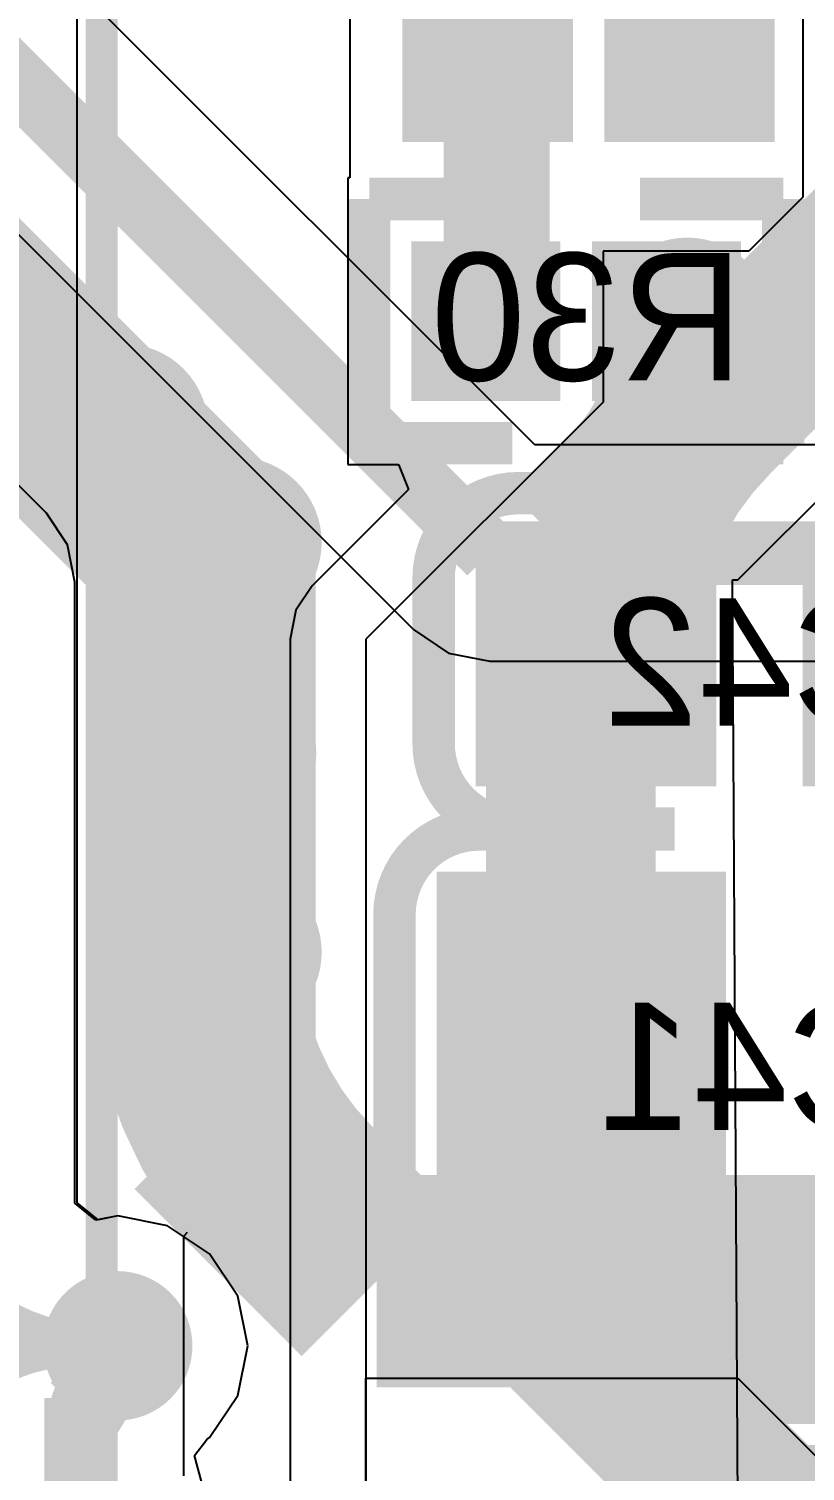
# Model space of a CAD drawing. Extents: x 81 to 196, y 150 to 213.
# Drawn here: x 106.42 to 110.08, y 188.78 to 195.58 of the extents above; entities that cross this region are included whole.
import ezdxf

# ---------------------------------------------------------------- set-up
doc = ezdxf.new("R2010")
doc.units = 0
doc.header["$MEASUREMENT"] = 0
for name, color, linetype in [('BOTTOMLAYER', 5, 'CONTINUOUS'), ('BOTTOMOVERLAY', 54, 'CONTINUOUS'), ('BOTTOMPASTE', 16, 'CONTINUOUS'), ('BOTTOMSOLDER', 6, 'CONTINUOUS'), ('MULTILAYER', 9, 'CONTINUOUS'), ('TOPLAYER', 1, 'CONTINUOUS')]:
    doc.layers.add(name, color=color, linetype=linetype)

msp = doc.modelspace()

# ---------------------------------------------------------------- linework, layer by layer
at = {"layer": 'BOTTOMLAYER'}
for p, q in [((106.651153, 190.04648), (106.651153, 199.14252)), ((107.934575, 196.594222), (107.934575, 194.873626)), ((110.067974, 196.179826), (110.067974, 194.782826)), ((109.763174, 192.979426), (112.353974, 195.570226)), ((107.934575, 194.873626), (107.926172, 194.873626)), ((107.926172, 194.873626), (107.926172, 193.523626)), ((110.067974, 194.782826), (109.813974, 194.528826)), ((109.813974, 194.528826), (109.128174, 194.528826)), ((109.128174, 194.528826), (109.128174, 193.817626)), ((109.128174, 193.817626), (108.010574, 192.700026)), ((107.926172, 193.523626), (108.163566, 193.523626)), ((108.163566, 193.523626), (108.212169, 193.406293)), ((108.212169, 193.406293), (107.758238, 192.952362)), ((107.758238, 192.952362), (107.680882, 192.836589)), ((109.763174, 188.509026), (109.737774, 192.979426)), ((109.737774, 192.979426), (109.763174, 192.979426)), ((107.680882, 192.836589), (107.653717, 192.700026)), ((107.653717, 192.700026), (107.653717, 189.906026)), ((108.010574, 192.700026), (108.010574, 188.483626)), ((106.749327, 189.965912), (106.651153, 190.04648)), ((106.842174, 189.98438), (106.749327, 189.965912)), ((107.076283, 189.937814), (106.842174, 189.98438)), ((107.151175, 189.887771), (107.076283, 189.937814)), ((107.151178, 189.887774), (107.151175, 189.887771)), ((107.169433, 189.906026), (107.151178, 189.887771)), ((107.15118, 189.887774), (107.151178, 189.887776)), ((107.151178, 189.887776), (107.151178, 189.887774)), ((107.151178, 189.887771), (107.151178, 188.759805)), ((107.169433, 189.906026), (107.15118, 189.887774)), ((107.654974, 188.647009), (107.654974, 189.906026)), ((108.010574, 188.559826), (108.010574, 189.220226)), ((108.010574, 189.220226), (109.763174, 189.220226)), ((109.763174, 189.220226), (110.169574, 188.813826))]:
    msp.add_line(p, q, dxfattribs=at)
for points, const_width in [([(108.626971, 195.651826), (108.584573, 195.694224)], 0.499999), ([(108.626971, 194.198626), (108.626971, 195.651826)], 0.499999), ([(108.975777, 193.106429), (110.484572, 194.615224)], 0.800001), ([(108.975777, 189.456827), (108.975777, 193.106429)], 0.800001), ([(110.093377, 188.339227), (108.975777, 189.456827)], 0.800001), ([(106.842174, 189.372626), (105.326556, 189.372626)], 0.2)]:
    msp.add_lwpolyline(points, dxfattribs=dict(at, const_width=const_width))
for points, const_width in [([(109.524452, 194.192098, -0.247688), (109.284194, 193.414845)], 0.800001), ([(109.524452, 194.192098, -0.247688), (109.284194, 193.414845)], 0.800001), ([(109.524452, 194.192098, -0.247688), (109.284194, 193.414845)], 0.800001), ([(109.524452, 194.192098, -0.247688), (109.284194, 193.414845)], 0.800001), ([(109.524452, 194.192098, -0.247688), (109.284194, 193.414845)], 0.800001), ([(109.524452, 194.192098, -0.247688), (109.284194, 193.414845)], 0.800001), ([(109.524452, 194.192098, -0.247688), (109.284194, 193.414845)], 0.800001), ([(109.159772, 192.623425, -0.198912), (109.631409, 193.762061)], 0.800001), ([(109.159772, 192.623425, -0.198912), (109.631409, 193.762061)], 0.800001), ([(109.159772, 192.623425, -0.198912), (109.631409, 193.762061)], 0.800001), ([(109.159772, 192.623425, -0.198912), (109.631409, 193.762061)], 0.800001), ([(109.159772, 192.623425, -0.198912), (109.631409, 193.762061)], 0.800001), ([(109.159772, 192.623425, -0.198912), (109.631409, 193.762061)], 0.800001), ([(109.159772, 192.623425, -0.198912), (109.631409, 193.762061)], 0.800001), ([(106.757493, 189.372626, -0.198912), (106.098663, 189.645521)], 0.2), ([(106.757493, 189.372626, -0.198912), (106.098663, 189.645521)], 0.2), ([(106.736109, 189.478691, -0.198912), (106.480044, 189.372626)], 0.2), ([(106.736109, 189.478691, -0.198912), (106.480044, 189.372626)], 0.2), ([(106.098663, 189.150531, -0.198912), (106.634849, 189.372626)], 0.2), ([(106.098663, 189.150531, -0.198912), (106.634849, 189.372626)], 0.2), ([(106.480044, 189.372626, -0.198912), (106.736109, 189.266561)], 0.2), ([(106.480044, 189.372626, -0.198912), (106.736109, 189.266561)], 0.2)]:
    msp.add_lwpolyline(points, format="xyb", dxfattribs=dict(at, const_width=const_width))
for points, const_width in [([(109.524452, 193.992099, 1), (109.524452, 194.392098, 1)], 0.399999), ([(109.524452, 193.992099, 1), (109.524452, 194.392098, 1)], 0.399999), ([(109.524452, 193.992099, 1), (109.524452, 194.392098, 1)], 0.399999), ([(109.524452, 193.992099, 1), (109.524452, 194.392098, 1)], 0.399999), ([(109.524452, 193.992099, 1), (109.524452, 194.392098, 1)], 0.399999), ([(109.524452, 193.992099, 1), (109.524452, 194.392098, 1)], 0.399999), ([(109.524452, 193.992099, 1), (109.524452, 194.392098, 1)], 0.399999), ([(109.631409, 193.562061, 1), (109.631409, 193.962061, 1)], 0.399999), ([(109.631409, 193.562061, 1), (109.631409, 193.962061, 1)], 0.399999), ([(109.631409, 193.562061, 1), (109.631409, 193.962061, 1)], 0.399999), ([(109.631409, 193.562061, 1), (109.631409, 193.962061, 1)], 0.399999), ([(109.631409, 193.562061, 1), (109.631409, 193.962061, 1)], 0.399999), ([(109.631409, 193.562061, 1), (109.631409, 193.962061, 1)], 0.399999), ([(109.631409, 193.562061, 1), (109.631409, 193.962061, 1)], 0.399999), ([(109.284194, 193.214846, 1), (109.284194, 193.614845, 1)], 0.399999), ([(109.284194, 193.214846, 1), (109.284194, 193.614845, 1)], 0.399999), ([(109.284194, 193.214846, 1), (109.284194, 193.614845, 1)], 0.399999), ([(109.284194, 193.214846, 1), (109.284194, 193.614845, 1)], 0.399999), ([(109.284194, 193.214846, 1), (109.284194, 193.614845, 1)], 0.399999), ([(109.284194, 193.214846, 1), (109.284194, 193.614845, 1)], 0.399999), ([(109.284194, 193.214846, 1), (109.284194, 193.614845, 1)], 0.399999), ([(109.159772, 192.423425, 1), (109.159772, 192.823424, 1)], 0.399999), ([(109.159772, 192.423425, 1), (109.159772, 192.823424, 1)], 0.399999), ([(109.159772, 192.423425, 1), (109.159772, 192.823424, 1)], 0.399999), ([(109.159772, 192.423425, 1), (109.159772, 192.823424, 1)], 0.399999), ([(109.159772, 192.423425, 1), (109.159772, 192.823424, 1)], 0.399999), ([(109.159772, 192.423425, 1), (109.159772, 192.823424, 1)], 0.399999), ([(109.159772, 192.423425, 1), (109.159772, 192.823424, 1)], 0.399999), ([(106.842174, 189.247628, 1), (106.842174, 189.497624, 1)], 0.249999), ([(106.736109, 189.428691, 1), (106.736109, 189.528691, 1)], 0.1), ([(106.736109, 189.428691, 1), (106.736109, 189.528691, 1)], 0.1), ([(106.480044, 189.322626, 1), (106.480044, 189.422626, 1)], 0.1), ([(106.480044, 189.322626, 1), (106.480044, 189.422626, 1)], 0.1), ([(106.480044, 189.322626, 1), (106.480044, 189.422626, 1)], 0.1), ([(106.480044, 189.322626, 1), (106.480044, 189.422626, 1)], 0.1), ([(106.634849, 189.322626, 1), (106.634849, 189.422626, 1)], 0.1), ([(106.634849, 189.322626, 1), (106.634849, 189.422626, 1)], 0.1), ([(106.757493, 189.322626, 1), (106.757493, 189.422626, 1)], 0.1), ([(106.757493, 189.322626, 1), (106.757493, 189.422626, 1)], 0.1), ([(106.736109, 189.216561, 1), (106.736109, 189.316561, 1)], 0.1), ([(106.736109, 189.216561, 1), (106.736109, 189.316561, 1)], 0.1)]:
    msp.add_lwpolyline(points, format="xyb", close=True, dxfattribs=dict(at, const_width=const_width))
for points in [[(108.284574, 195.144225), (108.884573, 195.144225), (108.284574, 196.244223), (108.884573, 196.244223)], [(109.234572, 195.144225), (109.834571, 195.144225), (109.234572, 196.244223), (109.834571, 196.244223)], [(108.87617, 194.523627), (108.276172, 194.523627), (108.87617, 193.873625), (108.276172, 193.873625)], [(109.726171, 194.523627), (109.126172, 194.523627), (109.726171, 193.873625), (109.126172, 193.873625)], [(109.559771, 193.088425), (108.62977, 193.088425), (109.559771, 192.108427), (108.62977, 192.108427)], [(109.60557, 191.504626), (108.445572, 191.504626), (109.60557, 190.034626), (108.445572, 190.034626)], [(110.583376, 187.874227), (110.583376, 188.804227), (109.603378, 187.874227), (109.603378, 188.804227)]]:
    msp.add_solid(points, dxfattribs=at)
at = {"layer": 'BOTTOMOVERLAY'}
for points, const_width in [([(106.765974, 187.239026), (106.765974, 205.146026)], 0.15), ([(108.026175, 193.623623), (108.026175, 194.773624)], 0.2), ([(108.701175, 194.773624), (108.026175, 194.773624)], 0.2), ([(109.976173, 194.773624), (109.301173, 194.773624)], 0.2), ([(109.976173, 193.623623), (109.976173, 194.773624)], 0.2), ([(108.701175, 193.623623), (108.026175, 193.623623)], 0.2), ([(109.976173, 193.623623), (109.301173, 193.623623)], 0.2), ([(109.46477, 193.388427), (108.72977, 193.388427)], 0.2), ([(108.329771, 192.208427), (108.329771, 192.988425)], 0.2), ([(109.46557, 191.80463), (108.545569, 191.80463)], 0.2), ([(109.464767, 191.808422), (108.729767, 191.808422)], 0.2), ([(108.145572, 190.134626), (108.145572, 191.404626)], 0.2), ([(109.465572, 189.734627), (108.545572, 189.734627)], 0.2), ([(109.303376, 186.034225), (109.303376, 189.104224)], 0.2), ([(110.883378, 189.104224), (109.303376, 189.104224)], 0.2)]:
    msp.add_lwpolyline(points, dxfattribs=dict(at, const_width=const_width))
at = {"layer": 'BOTTOMOVERLAY', "const_width": 0.2}
for points in [[(108.329771, 192.988425, -0.414213), (108.72977, 193.388427)], [(108.729767, 191.808422, -0.414213), (108.329768, 192.208424)], [(108.14557, 191.404629, -0.414213), (108.545569, 191.80463)], [(108.545572, 189.734627, -0.414214), (108.145572, 190.134626)]]:
    msp.add_lwpolyline(points, format="xyb", dxfattribs=at)
at = {"layer": 'BOTTOMOVERLAY', "const_width": 0.1}
for points in [[(108.72977, 193.338427, 1), (108.72977, 193.438427, 1)], [(108.329771, 192.938425, 1), (108.329771, 193.038425, 1)], [(108.329768, 192.158424, 1), (108.329768, 192.258424, 1)], [(108.545569, 191.75463, 1), (108.545569, 191.85463, 1)], [(108.729767, 191.758423, 1), (108.729767, 191.858422, 1)], [(108.14557, 191.354629, 1), (108.14557, 191.454628, 1)], [(108.145572, 190.084626, 1), (108.145572, 190.184626, 1)], [(108.545572, 189.684627, 1), (108.545572, 189.784627, 1)]]:
    msp.add_lwpolyline(points, format="xyb", close=True, dxfattribs=at)
at = {"layer": 'BOTTOMPASTE'}
for points in [[(108.284574, 195.144225), (108.884573, 195.144225), (108.284574, 196.244223), (108.884573, 196.244223)], [(109.234572, 195.144225), (109.834571, 195.144225), (109.234572, 196.244223), (109.834571, 196.244223)], [(108.87617, 194.523627), (108.276172, 194.523627), (108.87617, 193.873625), (108.276172, 193.873625)], [(109.726171, 194.523627), (109.126172, 194.523627), (109.726171, 193.873625), (109.126172, 193.873625)], [(109.559771, 193.088425), (108.62977, 193.088425), (109.559771, 192.108427), (108.62977, 192.108427)], [(109.60557, 191.504626), (108.445572, 191.504626), (109.60557, 190.034626), (108.445572, 190.034626)], [(110.583376, 187.874227), (110.583376, 188.804227), (109.603378, 187.874227), (109.603378, 188.804227)]]:
    msp.add_solid(points, dxfattribs=at)
at = {"layer": 'BOTTOMSOLDER'}
for points, const_width in [([(106.867574, 193.489826, 1), (106.867574, 193.891426, 1)], 0.401599), ([(107.400974, 192.956426, 1), (107.400974, 193.358026, 1)], 0.401599), ([(107.375574, 191.965826, 1), (107.375574, 192.367426, 1)], 0.401599), ([(107.400974, 191.026026, 1), (107.400974, 191.427626, 1)], 0.401599), ([(107.400974, 190.035426, 1), (107.400974, 190.437026, 1)], 0.401599), ([(106.842174, 189.196828, 1), (106.842174, 189.548424, 1)], 0.351599)]:
    msp.add_lwpolyline(points, format="xyb", close=True, dxfattribs=dict(at, const_width=const_width))
for points in [[(108.182974, 195.042625), (108.986173, 195.042625), (108.182974, 196.345823), (108.986173, 196.345823)], [(109.132972, 195.042625), (109.936171, 195.042625), (109.132972, 196.345823), (109.936171, 196.345823)], [(108.92697, 194.574427), (108.225372, 194.574427), (108.92697, 193.822825), (108.225372, 193.822825)], [(109.776971, 194.574427), (109.075372, 194.574427), (109.776971, 193.822825), (109.075372, 193.822825)], [(109.661371, 193.190025), (108.52817, 193.190025), (109.661371, 192.006827), (108.52817, 192.006827)], [(111.201373, 193.190025), (110.068172, 193.190025), (111.201373, 192.006827), (110.068172, 192.006827)], [(109.70717, 191.606226), (108.343972, 191.606226), (109.70717, 189.933026), (108.343972, 189.933026)], [(110.684976, 187.772627), (110.684976, 188.905827), (109.501778, 187.772627), (109.501778, 188.905827)]]:
    msp.add_solid(points, dxfattribs=at)
at = {"layer": 'MULTILAYER', "const_width": 0.249999}
msp.add_lwpolyline([(106.842174, 189.247628, 1), (106.842174, 189.497624, 1)], format="xyb", close=True, dxfattribs=at)
at = {"layer": 'TOPLAYER'}
for p, q in [((106.506206, 193.294272), (101.13722, 198.663258)), ((108.805937, 193.616222), (106.64077, 195.781389)), ((105.770495, 195.209747), (108.234295, 192.745947)), ((111.427367, 193.616222), (108.805937, 193.616222)), ((106.605664, 193.145423), (106.506206, 193.294272)), ((106.640589, 192.96984), (106.605664, 193.145423)), ((106.640589, 190.04438), (106.640589, 192.96984)), ((108.234295, 192.745947), (108.399684, 192.635436)), ((108.399684, 192.635436), (108.594774, 192.59663)), ((108.594774, 192.59663), (111.427367, 192.59663)), ((106.738763, 189.963811), (106.640589, 190.04438)), ((106.842174, 189.98438), (106.738763, 189.963811)), ((107.076283, 189.937814), (106.842174, 189.98438)), ((107.274749, 189.805201), (107.076283, 189.937814)), ((107.407362, 189.606735), (107.274749, 189.805201)), ((107.453928, 189.372626), (107.407362, 189.606735)), ((107.407362, 189.138517), (107.453928, 189.372626)), ((107.274749, 188.940051), (107.407362, 189.138517)), ((107.203128, 188.855523), (107.260875, 188.93078)), ((107.260875, 188.93078), (107.274749, 188.940051)), ((107.235996, 188.732848), (107.203128, 188.855523))]:
    msp.add_line(p, q, dxfattribs=at)
for points, const_width in [([(107.273974, 193.081026), (101.050974, 199.304026)], 1.000001), ([(108.594774, 193.106426), (106.130974, 195.570226)], 0.299999), ([(107.273974, 190.464826), (107.273974, 193.081026)], 1.000001), ([(111.744374, 193.106426), (108.594774, 193.106426)], 0.299999), ([(108.061374, 189.677426), (107.273974, 190.464826)], 1.000001), ([(113.496974, 189.677426), (108.061374, 189.677426)], 1.000001), ([(106.596975, 189.127427), (106.842174, 189.372626)], 0.2), ([(106.596975, 185.452225), (106.596975, 189.127427)], 0.2)]:
    msp.add_lwpolyline(points, dxfattribs=dict(at, const_width=const_width))
for points, const_width in [([(106.867574, 193.540626, 1), (106.867574, 193.840626, 1)], 0.299999), ([(107.400974, 193.007226, 1), (107.400974, 193.307226, 1)], 0.299999), ([(107.375574, 192.016626, 1), (107.375574, 192.316626, 1)], 0.299999), ([(107.200974, 190.976826, 1), (107.200974, 191.476825, 1)], 0.499999), ([(107.200974, 190.976826, 1), (107.200974, 191.476825, 1)], 0.499999), ([(107.200974, 190.976826, 1), (107.200974, 191.476825, 1)], 0.499999), ([(107.200974, 190.976826, 1), (107.200974, 191.476825, 1)], 0.499999), ([(107.200974, 190.976826, 1), (107.200974, 191.476825, 1)], 0.499999), ([(107.200974, 190.976826, 1), (107.200974, 191.476825, 1)], 0.499999), ([(107.200974, 190.976826, 1), (107.200974, 191.476825, 1)], 0.499999), ([(107.200974, 190.976826, 1), (107.200974, 191.476825, 1)], 0.499999), ([(107.200974, 190.976826, 1), (107.200974, 191.476825, 1)], 0.499999), ([(107.200974, 190.976826, 1), (107.200974, 191.476825, 1)], 0.499999), ([(107.200974, 190.976826, 1), (107.200974, 191.476825, 1)], 0.499999), ([(107.200974, 190.976826, 1), (107.200974, 191.476825, 1)], 0.499999), ([(107.200974, 190.976826, 1), (107.200974, 191.476825, 1)], 0.499999), ([(107.200974, 190.976826, 1), (107.200974, 191.476825, 1)], 0.499999), ([(107.400974, 191.076826, 1), (107.400974, 191.376826, 1)], 0.299999), ([(107.688169, 189.800631, 1), (107.688169, 190.30063, 1)], 0.499999), ([(107.688169, 189.800631, 1), (107.688169, 190.30063, 1)], 0.499999), ([(107.688169, 189.800631, 1), (107.688169, 190.30063, 1)], 0.499999), ([(107.688169, 189.800631, 1), (107.688169, 190.30063, 1)], 0.499999), ([(107.688169, 189.800631, 1), (107.688169, 190.30063, 1)], 0.499999), ([(107.688169, 189.800631, 1), (107.688169, 190.30063, 1)], 0.499999), ([(107.688169, 189.800631, 1), (107.688169, 190.30063, 1)], 0.499999), ([(107.688169, 189.800631, 1), (107.688169, 190.30063, 1)], 0.499999), ([(107.688169, 189.800631, 1), (107.688169, 190.30063, 1)], 0.499999), ([(107.688169, 189.800631, 1), (107.688169, 190.30063, 1)], 0.499999), ([(107.688169, 189.800631, 1), (107.688169, 190.30063, 1)], 0.499999), ([(107.688169, 189.800631, 1), (107.688169, 190.30063, 1)], 0.499999), ([(107.688169, 189.800631, 1), (107.688169, 190.30063, 1)], 0.499999), ([(107.688169, 189.800631, 1), (107.688169, 190.30063, 1)], 0.499999), ([(107.400974, 190.086226, 1), (107.400974, 190.386226, 1)], 0.299999), ([(106.842174, 189.247628, 1), (106.842174, 189.497624, 1)], 0.249999), ([(106.80682, 189.35798, 1), (106.80682, 189.45798, 1)], 0.1), ([(106.80682, 189.35798, 1), (106.80682, 189.45798, 1)], 0.1), ([(106.80682, 189.35798, 1), (106.80682, 189.45798, 1)], 0.1), ([(106.80682, 189.35798, 1), (106.80682, 189.45798, 1)], 0.1), ([(106.80682, 189.35798, 1), (106.80682, 189.45798, 1)], 0.1), ([(106.80682, 189.35798, 1), (106.80682, 189.45798, 1)], 0.1), ([(106.80682, 189.35798, 1), (106.80682, 189.45798, 1)], 0.1), ([(106.948239, 189.216561, 1), (106.948239, 189.316561, 1)], 0.1), ([(106.948239, 189.216561, 1), (106.948239, 189.316561, 1)], 0.1), ([(106.948239, 189.216561, 1), (106.948239, 189.316561, 1)], 0.1), ([(106.948239, 189.216561, 1), (106.948239, 189.316561, 1)], 0.1), ([(106.596975, 188.851375, 1), (106.596975, 188.951375, 1)], 0.1), ([(106.596975, 188.851375, 1), (106.596975, 188.951375, 1)], 0.1), ([(106.596975, 188.851375, 1), (106.596975, 188.951375, 1)], 0.1), ([(106.596975, 188.851375, 1), (106.596975, 188.951375, 1)], 0.1), ([(106.596975, 188.851375, 1), (106.596975, 188.951375, 1)], 0.1), ([(106.596975, 188.851375, 1), (106.596975, 188.951375, 1)], 0.1), ([(106.596975, 188.851375, 1), (106.596975, 188.951375, 1)], 0.1)]:
    msp.add_lwpolyline(points, format="xyb", close=True, dxfattribs=dict(at, const_width=const_width))
for points, const_width in [([(107.688169, 190.050631, -0.198912), (107.200974, 191.226826)], 1.000001), ([(107.688169, 190.050631, -0.198912), (107.200974, 191.226826)], 1.000001), ([(107.688169, 190.050631, -0.198912), (107.200974, 191.226826)], 1.000001), ([(107.688169, 190.050631, -0.198912), (107.200974, 191.226826)], 1.000001), ([(107.688169, 190.050631, -0.198912), (107.200974, 191.226826)], 1.000001), ([(107.688169, 190.050631, -0.198912), (107.200974, 191.226826)], 1.000001), ([(107.688169, 190.050631, -0.198912), (107.200974, 191.226826)], 1.000001), ([(107.688169, 190.050631, -0.198912), (107.200974, 191.226826)], 1.000001), ([(107.688169, 190.050631, -0.198912), (107.200974, 191.226826)], 1.000001), ([(107.688169, 190.050631, -0.198912), (107.200974, 191.226826)], 1.000001), ([(107.688169, 190.050631, -0.198912), (107.200974, 191.226826)], 1.000001), ([(107.688169, 190.050631, -0.198912), (107.200974, 191.226826)], 1.000001), ([(107.688169, 190.050631, -0.198912), (107.200974, 191.226826)], 1.000001), ([(107.688169, 190.050631, -0.198912), (107.200974, 191.226826)], 1.000001), ([(106.596975, 188.901375, -0.198912), (106.80682, 189.40798)], 0.2), ([(106.596975, 188.901375, -0.198912), (106.80682, 189.40798)], 0.2), ([(106.596975, 188.901375, -0.198912), (106.80682, 189.40798)], 0.2), ([(106.596975, 188.901375, -0.198912), (106.80682, 189.40798)], 0.2), ([(106.596975, 188.901375, -0.198912), (106.80682, 189.40798)], 0.2), ([(106.596975, 188.901375, -0.198912), (106.80682, 189.40798)], 0.2), ([(106.596975, 188.901375, -0.198912), (106.80682, 189.40798)], 0.2), ([(106.596975, 188.418533, -0.198912), (106.948239, 189.266561)], 0.2), ([(106.596975, 188.418533, -0.198912), (106.948239, 189.266561)], 0.2), ([(106.596975, 188.418533, -0.198912), (106.948239, 189.266561)], 0.2), ([(106.596975, 188.418533, -0.198912), (106.948239, 189.266561)], 0.2)]:
    msp.add_lwpolyline(points, format="xyb", dxfattribs=dict(at, const_width=const_width))

# ---------------------------------------------------------------- texts
at = {"layer": 'BOTTOMOVERLAY', "text_generation_flag": 2}
for s, p in [('R30', (109.788574, 193.919226)), ('C42', (110.601374, 192.293626)), ('C41', (110.575974, 190.388626))]:
    msp.add_text(s, height=0.599999, dxfattribs=at).set_placement(p)

doc.saveas('drawing.dxf')
